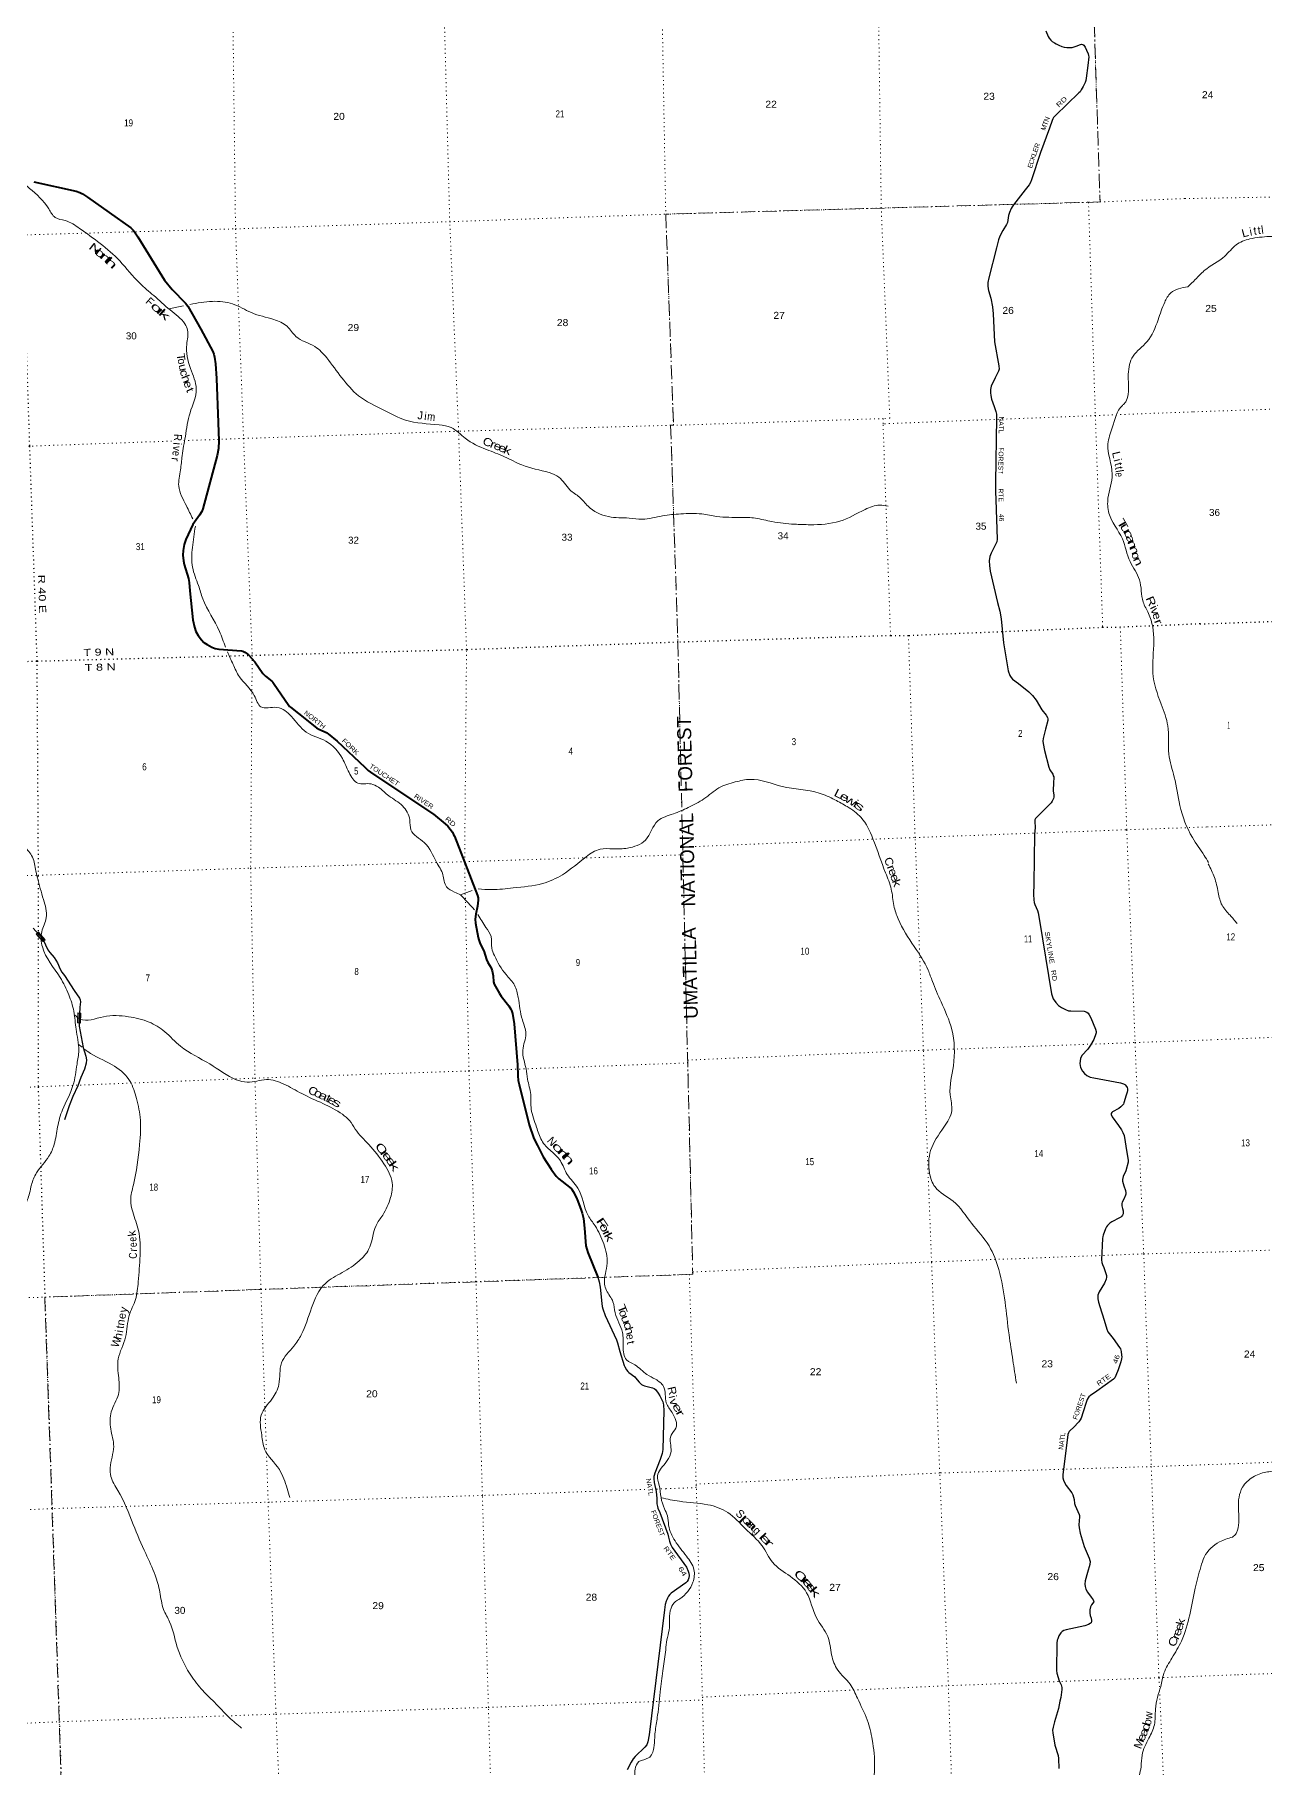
# Model space of a CAD drawing. Header units: feet. Extents: x 757852 to 1040949, y -536576 to -344549.
# Drawn here: x 795673 to 826416, y -487262 to -443961 of the extents above; entities that cross this region are included whole.
import ezdxf
from ezdxf.enums import TextEntityAlignment as Align

# ---------------------------------------------------------------- set-up
doc = ezdxf.new("R2010")
doc.units = ezdxf.units.FT
doc.header["$LTSCALE"] = 70
doc.linetypes.add('DOT_DASHED', pattern=[7.7, 5, -1.2, 0.3, -1.2])
doc.linetypes.add('DOTTED', pattern=[1.5, 0.3, -1.2])
for name, color, linetype, lineweight in [('26', 7, 'Continuous', 40), ('29', 7, 'Continuous', 25), ('31', 7, 'Continuous', 13), ('39', 7, 'Continuous', 13), ('44', 7, 'DOT_DASHED', 13), ('6', 7, 'DOTTED', 25), ('7', 7, 'DOTTED', 13)]:
    doc.layers.add(name, color=color, linetype=linetype, lineweight=lineweight)
for name, color, linetype in [('27', 7, 'Continuous'), ('30', 7, 'Continuous'), ('41', 7, 'Continuous')]:
    doc.layers.add(name, color=color, linetype=linetype)

msp = doc.modelspace()

# ---------------------------------------------------------------- linework, layer by layer
at = {"layer": '26'}
for points in [[(795649.97, -447639.45), (796711.36, -447874.58), (796799.22, -447904.59), (796866.29, -447937.14), (796995.47, -448022.59), (798080.71, -448789.85), (798139.71, -448844.16), (798172.33, -448887.68), (798256.3, -449012.95), (798920.79, -450099.38), (799112.72, -450331.97), (799442.51, -450674.46), (799500.11, -450749.34), (799828.25, -451322.33), (800124.77, -451876.76), (800153.82, -451950.11), (800172.84, -452023.54), (800197.06, -452191.64), (800220.65, -452550.3), (800260.35, -453650.85)], [(800260.74, -453661.72), (800276.86, -454108.68), (800266.62, -454306.77), (800232.74, -454481.63), (799874.74, -455814.78), (799852.12, -455877.42), (799793.54, -455970.08), (799630.75, -456206.39), (799452.39, -456581.78), (799411.79, -456698.78), (799382.88, -456851.15), (799379.17, -456970.75), (799395.16, -457107.77), (799413.14, -457200.57), (799515.84, -457555.59), (799532.74, -457649.33), (799553.82, -457863.56), (799629.09, -458581.96), (799665.92, -458764.42), (799703.97, -458873.21), (799762.04, -458975.14), (799845.31, -459088.07), (799905.11, -459147.9), (799987.95, -459204.61), (800103.53, -459267.57), (800187.79, -459297.49), (800278.21, -459315.47), (800843.01, -459361.02), (800875.46, -459368.2), (800924.39, -459389.96), (800988.26, -459434.83), (801016.66, -459461.69), (801180.75, -459638.99), (801378.49, -459927.62), (801444.9, -459992.38), (801601.24, -460121.04), (801627.69, -460144.01), (801646.04, -460166.44), (802025.61, -460723.45), (802047.63, -460747.8), (802069.38, -460768.2), (802266.57, -460922.3), (802721.04, -461280.19), (802780.47, -461316.92), (802984.03, -461412.59), (803011.88, -461431.14), (803233.13, -461615.18), (803925.85, -462270.95), (804013.49, -462347.7), (804129.54, -462432.87), (805643.53, -463440.95), (805933.98, -463682.34), (806005.84, -463745.65), (806064.54, -463814.56), (806117.28, -463892.52), (806162.35, -463988.02), (806166.42, -463989.9), (806743.45, -465472.79), (806757.39, -465533.88), (806760.11, -465593.72), (806748.1, -465741.72), (806704.3, -465937.95), (806688.41, -466066.99), (806697.59, -466164.86), (806761.35, -466526.42), (806777.77, -466582.34), (806814.39, -466679.28), (806902.25, -466855.09), (806973.47, -467074.62), (807005.93, -467148.84), (807084.3, -467278.78), (807109.38, -467354.75), (807134.95, -467481.92), (807143.35, -467630.81), (807163.82, -467693.81), (807297.48, -467922.32), (807339.05, -467987.09), (807527.85, -468227.94), (807579.6, -468314.82), (807593.19, -468347.46), (807616.42, -468425.81), (807658.87, -468685.45), (807747.9, -469706.6), (807752.68, -469979.53), (807764.43, -470098.98), (807783.46, -470194.17), (808036.81, -471207.07), (808156.06, -471548.5), (808244.18, -471724.02), (808385.52, -472004.16), (808585.29, -472310.6)], [(808585.29, -472310.6), (808602.46, -472336.93), (808711.7, -472491.94), (808776.92, -472556.26), (809045.11, -472760.02), (809094.93, -472806.48), (809138.42, -472871.75), (809213.66, -473013.47), (809255.3, -473111.09), (809338.2, -473335.47), (809365.38, -473414.34), (809393.19, -473545.67), (809423.1, -473789.66), (809453.21, -474226.42), (809475.47, -474313.22), (809506.83, -474397.33), (809754.21, -475014.24)]]:
    msp.add_lwpolyline(points, dxfattribs=at)
at = {"layer": '29'}
for points in [[(820949.66, -443865.3), (821011.61, -444008.84), (821035.47, -444050.16), (821075.19, -444094.92), (821112.59, -444128.6), (821169.63, -444167.9), (821214.33, -444193.98), (821274.35, -444225.9), (821350.08, -444253.97), (821412.73, -444270.81), (821480.62, -444279.61), (821554.85, -444282.04), (821610.01, -444278.29), (821659.57, -444265.2), (821709.66, -444252.84), (821821.33, -444207.19), (821847.5, -444202.31), (821879.3, -444207.19), (821904.74, -444227.67), (821934.47, -444272.68), (821970.23, -444344.75), (822009.27, -444441.09), (822022.36, -444482.26), (822024.04, -444512.46), (822000.29, -444729.09)], [(822000.29, -444729.09), (821964.89, -445051.97), (821949.44, -445110.98), (821932.61, -445157.76), (821886.12, -445253.93), (821839.11, -445337.39), (821807.32, -445386.05), (821781.44, -445415.06), (821192.69, -445977.41), (821168.09, -446006.64), (821148.15, -446033.48), (821131.65, -446065.55), (821114.68, -446109.25), (821047.26, -446296.66), (820817.32, -446910.27), (820598.33, -447587.45), (820567.51, -447659.54), (820531.98, -447715.67), (820439.95, -447843.22), (820146.6, -448211.47), (820112.85, -448261.12), (820088.79, -448305.09), (820041.11, -448408.02), (820020.74, -448477.73), (820005.58, -448600.75), (819990.91, -448655.37), (819968.18, -448705.53), (819875.99, -448855.03), (819802.69, -448995.57), (819766.64, -449088.47), (819715.85, -449289.12), (819526.87, -450037.82), (819505.46, -450152.15), (819506.3, -450238.04), (819512.85, -450312.89), (819520.79, -450353.71), (819575.61, -450543.4), (819619.66, -450759.63), (819639.78, -450934.92), (819672.13, -451634.35), (819778.15, -452238.21), (819782.14, -452322.55), (819780.27, -452345), (819770.17, -452368.76), (819687.83, -452536.84), (819669.26, -452575.82)], [(819669.26, -452575.82), (819611.97, -452689.3), (819589.27, -452743.74), (819570.83, -452827.77), (819566.88, -452909.02), (819576.44, -452977.46), (819598.25, -453067.76), (819662.88, -453252.99), (819698.77, -453379.48), (819715.76, -453445.26), (819717.97, -453534.79), (819690.84, -455156.26), (819691.2, -455380.55), (819698.63, -455584.48), (819736.2, -456570.05), (819725.13, -456639.38), (819681.74, -456734.83), (819581.98, -456915.75), (819553.09, -457006.13), (819536.27, -457114.66), (819541.87, -457230.67), (819558.72, -457365.45), (819743.18, -458149.87), (819799.21, -458365.54), (819840.15, -458557.88), (819891.95, -459158.27), (820010.68, -459863.66), (820050.52, -459977.56), (820082.32, -460022.47), (820122.1, -460064.71), (820271.6, -460179.86), (820529.44, -460386.06), (820620.88, -460475.29), (820713.35, -460595.73), (820850.42, -460831.62), (820958.89, -460968.73), (820991.15, -461029.16), (820999.56, -461062.86), (820999.05, -461101.02), (820941, -461318.04), (820885.49, -461547.49), (820880.75, -461617.27), (820883.62, -461674.73), (820921.44, -461847.67), (821027.61, -462264.17), (821051.89, -462330.22), (821124.85, -462445.67), (821138.93, -462480.34), (821149.16, -462505.55), (821151.03, -462535.49), (821142.7, -462648.39), (821136.42, -462858.97), (821150.1, -462967.74), (821149.9, -463020.56), (821146.36, -463051.94), (821131.4, -463087.5), (821112.7, -463119.31), (821084.16, -463157.83), (820797.29, -463449.67), (820724.67, -463517.87), (820696.62, -463551.55), (820681.5, -463587.28), (820679.79, -463617.04), (820682.48, -463781.5), (820669.89, -463942.31), (820652.8, -465174.78), (820643.57, -465451.59), (820651.75, -465583.66), (820662.97, -465649.15), (820679.2, -465702.26), (820744.07, -465849.42), (820760.21, -465903.63), (820797.86, -466103.25), (821092.51, -467927.91), (821132.35, -468053.61), (821200.96, -468151.14), (821266.99, -468222.02), (821344.93, -468276.56), (821446.51, -468326.8), (821521.32, -468353), (821576.96, -468357.79), (821913.85, -468368.02), (821977.6, -468390.42), (822012.16, -468415.48), (822037.44, -468454.04), (822073.66, -468532.75), (822192.68, -468811.55), (822209.48, -468869.45), (822207.62, -468903.13), (822205.74, -468929.32), (822149.64, -469071.53), (822073.11, -469213.7), (822001.62, -469313.19), (821854.79, -469472.29), (821818.65, -469550.56), (821804.09, -469674.94), (821822.39, -469771.36), (821869.09, -469868.15), (821915.89, -469924.8), (821978.17, -469975.19)], [(795635.89, -466291.22), (795702.65, -466369.03), (795841.01, -466517.38), (795873.57, -466559.34), (795896.47, -466596.09), (795948.97, -466705.07), (796006.72, -466828.76), (796051.03, -466895.01), (796160.56, -467024.55), (796248.2, -467157.03), (796315.02, -467318.43), (796355.51, -467386.35), (796421.73, -467476.13), (796665.47, -467846.33), (796791.59, -468037.25), (796808.52, -468080.34), (796816.54, -468128.48), (796801.22, -468267.18), (796782.46, -468617.88), (796784.85, -468736.56), (796889.31, -469270.91), (796950.84, -469492.38), (796968.88, -469580.64), (796960.86, -469660.87), (796916.01, -469812.57), (796828.7, -470022.59), (796757.39, -470231.92), (796628.46, -470499.79), (796540.16, -470733.88), (796420.5, -471079.46)], [(821978.17, -469975.19), (822061.75, -470010.87), (822153.06, -470033.07), (822819.37, -470152.01), (822890.18, -470179.29), (822926.64, -470199.87), (822934.12, -470207.35), (822968.72, -470246.65), (822984.61, -470272.85), (822991.16, -470302.79), (822993.96, -470345.82), (822987.42, -470385.12), (822959.86, -470461.84), (822906.07, -470658.31), (822892.98, -470686.38), (822877.03, -470706.06), (822829.4, -470753.74), (822775.02, -470794.96), (822622.76, -470880.99), (822603.43, -470895.13), (822589.1, -470922.15), (822589.1, -470948.35), (822610.42, -471002.95), (822766.82, -471223.92), (822843.93, -471332.46), (822879.89, -471393.69), (822910.62, -471475.53), (822979.41, -471894.95)], [(822979.41, -471894.95), (823011.02, -472087.65), (823009.87, -472138.42), (822949.2, -472352.91), (822888.32, -472499.56), (822871.07, -472568.86), (822871.49, -472611.83), (822886.45, -472667.97), (822902.45, -472727.61), (822943.49, -472847.6), (822952.63, -472903.5), (822952.84, -472935.55), (822945.36, -472959.87), (822905.8, -473059.9), (822864.95, -473139.51), (822853.73, -473167.57), (822849.96, -473194.7), (822853.73, -473233.06), (822872.75, -473297.78), (822884.59, -473358.43), (822886.46, -473395.86), (822882.72, -473425.8), (822867.76, -473465.09), (822849.06, -473491.29), (822824.75, -473513.74), (822793.46, -473531.81), (822599.41, -473631.62), (822553.14, -473661.25), (822498.43, -473717.7), (822472.25, -473753.25), (822447.53, -473802.39), (822386.22, -473964.69), (822376.87, -473994.63), (822368.71, -474046.41), (822347.9, -474582.19), (822354.2, -474641.9), (822366.6, -474692.59), (822402.26, -474771.83), (822465.36, -474967.14), (822471.32, -475014.44), (822461.97, -475061.22), (822416.38, -475163.7), (822284.31, -475382.18), (822255.34, -475459.79), (822251.6, -475500.95), (822254.29, -475555.83), (822268.43, -475633.81), (822301.04, -475743.89), (822412.93, -476087.74)], [(809754.21, -475014.24), (809782.35, -475126.68), (809809.46, -475262.65), (809852.38, -475671.2), (809862.76, -475746.05), (809877.72, -475800.32), (809940.36, -475971.48), (810216.69, -476577.35), (810242.38, -476653.6), (810300.3, -476869.83), (810408.81, -477222.45), (810424.22, -477254.55), (810468.65, -477327.23), (810499.51, -477366.53), (810528.88, -477395.84), (810677.16, -477501.26), (810697.01, -477524.13), (810788.47, -477640), (810823.03, -477673.41), (810845.47, -477692.12), (810881, -477714.58), (810918.79, -477730.02), (811123.19, -477776.5), (811160.57, -477795.05), (811190.49, -477823.11), (811257.54, -477910.39), (811302.69, -477982.17), (811373.79, -478129.23), (811384.98, -478163.67), (811392.46, -478212.32), (811399.85, -478346.31), (811374.74, -479318.81), (811360.67, -479417.39), (811312.18, -479568.08), (811175.54, -479911.39), (811158.64, -479971.82), (811153.1, -479989.98), (811151.23, -480040.5), (811162.5, -480141.87), (811213.09, -480369.81), (811225.31, -480547.48), (811229.77, -480676.73), (811242.36, -480742.94), (811255.95, -480787.13), (811305.52, -480896.19), (811504.5, -481431.59), (811523.37, -481507.55), (811542.79, -481610.04), (811568.25, -481683.44), (811614.03, -481764.91), (811967.38, -482261.03), (812014.25, -482357.08), (812029.21, -482413.22), (812033.03, -482468.23), (812025.47, -482525.49), (812012.38, -482572.27), (811988.07, -482615.31), (811953.25, -482648.21), (811589.06, -482913.64), (811553.29, -482946.52), (811521.5, -482985.81), (811493.45, -483032.59), (811474.75, -483073.76), (811459.79, -483113.05), (811437.35, -483195.39), (811415.73, -483322.32), (811037.84, -486452.28), (811000.69, -486625.3), (810974.51, -486700.15), (810931.82, -486757.66), (810686.32, -486991.49), (810636.04, -487048.19), (810584.7, -487132.44), (810489.4, -487323.17)], [(822412.93, -476087.74), (822479.75, -476313.05), (822506.45, -476375.12), (822533.98, -476419.71), (822634.28, -476541.36), (822794.96, -476768.13), (822815.43, -476807.05), (822833.18, -476872.54), (822847.22, -476964.23), (822849.09, -476999.78), (822845.35, -477054.05), (822828.52, -477127.02), (822758.8, -477328.59), (822706.04, -477469.46), (822674.25, -477529.33), (822641.55, -477564.4), (822224.61, -477858.34), (822067.42, -477967.19), (822030.02, -477999), (822008.03, -478024.72), (821983.27, -478070.1), (821959.44, -478143.16), (821888.15, -478376.82), (821832.74, -478539.77), (821814.04, -478580.93), (821779.72, -478630.24), (821647.95, -478768.6), (821558.79, -478842.9), (821534.48, -478865.36), (821515.81, -478898.97), (821504.55, -478943.95), (821373.66, -479950.65), (821375.84, -480029.07), (821390.49, -480085.37), (821407.32, -480128.41), (821460.83, -480221.35), (821601.39, -480403.01), (821624.25, -480448.39), (821657.3, -480572.62), (821671.94, -480671.06), (821683.93, -480715.56), (821782.27, -480940.51), (821791.62, -480970.45), (821791.34, -481002.92), (821775.73, -481204.34), (821782.11, -481279.73), (821810.1, -481408.59), (821913.54, -481740.19), (822036.6, -482033.28), (822055.3, -482089.42), (822057.17, -482117.98), (822049.69, -482196.08), (821997.62, -482389.13), (821935.21, -482598.34), (821926.27, -482684.46), (821933.75, -482740.6), (821952.45, -482806.09), (821996.47, -482883.86), (822084.5, -483011.91), (822131.98, -483075.54), (822146.01, -483098), (822151.52, -483118.91), (822149.75, -483129.81), (822093.65, -483200.92), (822069.34, -483246.94), (822048.77, -483330.03), (822050.66, -483406.03), (822061.86, -483466.62), (822086.73, -483536.52), (822095.52, -483590.12), (822093.65, -483618.19), (822086.17, -483648.13), (822064.86, -483669.72), (822016.98, -483694.91), (821931.11, -483722.06), (821458.78, -483825.89), (821405.95, -483840.83), (821361.53, -483865.18), (821326, -483898.87), (821278.09, -483977.01), (821249.33, -484046.69), (821236.24, -484085.99), (821224.28, -484155.78), (821217.55, -484843.82), (821224.88, -484904.77), (821290.07, -485101.98), (821332.57, -485203.09), (821349.6, -485263.41), (821353.14, -485319.1), (821325.18, -485514.89), (821306.68, -485611.07)], [(821306.68, -485611.07), (821271.91, -485791.77), (821169.36, -486129.03), (821137.16, -486256.57), (821122.2, -486337.03), (821123.98, -486403.53), (821178, -486705.41), (821258.72, -486967.62), (821269.54, -487039.57), (821277.42, -487291.34)]]:
    msp.add_lwpolyline(points, dxfattribs=at)
at = {"layer": '31'}
for p, q in [((795771.94, -466389.18), (795935.66, -466578.11)), ((795935.66, -466578.11), (795878.98, -466627.22)), ((796743.75, -468659.49), (796753.65, -468409.68)), ((796753.65, -468409.68), (796828.59, -468412.65)), ((796786.17, -468536.07), (796785.78, -468536.05))]:
    msp.add_line(p, q, dxfattribs=at)
for points in [[(795878.98, -466627.22), (795715.26, -466438.29), (795771.94, -466389.18)], [(796828.59, -468412.65), (796818.69, -468662.46), (796743.75, -468659.49)]]:
    msp.add_lwpolyline(points, dxfattribs=at)
for points in [[(795726.54, -466439.09), (795771.13, -466400.45), (795924.37, -466577.3), (795879.78, -466615.94)], [(796752.06, -468651.81), (796761.32, -468417.99), (796820.27, -468420.32), (796811.01, -468654.14)]]:
    msp.add_lwpolyline(points, close=True, dxfattribs=at)
at = {"layer": '39'}
for p, q in [((799031.18, -450817.25), (799390.89, -450740.03)), ((806318.98, -465458.6), (806614.64, -465352.14)), ((796859.13, -469267), (796757.51, -469189.64))]:
    msp.add_line(p, q, dxfattribs=at)
for points in [[(793228.58, -444152.46), (793301.82, -444655.43), (793368.47, -445026.96), (793581.37, -445391.43), (793736.54, -445709.67), (794034.7, -446103.36), (794370.08, -446290.78), (794611.89, -446620.09), (794724.38, -446982), (795115.09, -447442.86), (795546.53, -447801.81), (796025.24, -448313.9), (796186.92, -448527.4), (796438.49, -448609.17), (796798.12, -448801.78), (797310.48, -449180.06), (797800.66, -449615.37), (798301.04, -450174.95), (798650.42, -450480.46), (799059.81, -450840.17), (799428.78, -451191.24), (799496.17, -451345.68), (799475.96, -451700.1), (799570.61, -452307.82), (799713.93, -452811.36), (799557.44, -453409.65), (799440.82, -454000.53), (799360.73, -454483.64), (799318.47, -454838.82), (799275.83, -455242.25), (799466.92, -455734.1), (799624.16, -456062.66)], [(824505.14, -450260.67), (824687.59, -450083.05), (824912.79, -449858.54), (825426.4, -449495.73), (825709.91, -449215.02), (826054.2, -449066.79), (826542.05, -449006.04), (827142.9, -449019.77), (827672.44, -449120.25), (828251.21, -449251.19), (828837.94, -449379.85), (829158, -449519.57), (829587.24, -449739.93), (830065.73, -449932.5), (830573.81, -450226.48), (831033.83, -450465.86), (831339.56, -450623.91)], [(824508.92, -450259.31), (824074.27, -450416.39), (823923.55, -450648.69), (823759.66, -451086.45), (823479.15, -451636.75), (823134.11, -451998.35), (823014.71, -452446.63), (822891.67, -453204.55), (822868.29, -453225.45), (822614.24, -453786.9), (822505.39, -454190.6), (822610.9, -454942.65), (822506.66, -455543.16), (822529.35, -455920.22), (822865.86, -456559.8), (823057.51, -457128), (823293.55, -457584.14), (823386.45, -458139.66), (823520.42, -458424.46), (823652.18, -459121.34), (823628.42, -459907.99), (823835.5, -460696.74), (824002.02, -461233.65), (824027.68, -461938.21), (824163.48, -462516.38), (824305.59, -463222.95), (824617.57, -464028.18), (824911.4, -464472.28), (825022.19, -464651.27)], [(799554.24, -450705.12), (800118.17, -450626.84), (800621.94, -450689.88), (801090.82, -450908.87), (801652.42, -451080.45), (801983.18, -451249.93), (802206.34, -451501.51), (802678.43, -451756.57), (802974.89, -452039.78), (803354.86, -452539.19), (803769.08, -452983.16), (804403.36, -453347.18), (804945.33, -453591.79), (805786.19, -453713.56), (806085.39, -453779.62), (806439.56, -454048.79), (806970.73, -454329.95), (807422.22, -454509.34), (807854.55, -454715.52), (808533.14, -454905.18), (808781.84, -455021.22), (809051.18, -455333.51), (809292.16, -455518.15), (809508.49, -455745.84), (810018.87, -456005.61), (810535.87, -456044.07), (810863.78, -456068.95), (811368.72, -455987.23), (811828.56, -455937.22), (812354.37, -455939.2), (812727.72, -456002.71), (813324.42, -456024.36), (813692.35, -456045.84), (814106.54, -456130.05), (814668.57, -456195.1), (815056.28, -456207.87), (815801.8, -456119.88), (816434.08, -455826.76), (816803.58, -455715.55), (817007.23, -455744.71)], [(793677.49, -476727.41), (793777.94, -476586.93), (793785.02, -476379.67), (793812.59, -476065.19), (793877.43, -475725.31), (794152.05, -475118.93), (794374.89, -474763.56), (794701.12, -474259.91), (795034.36, -473786.18), (795416.96, -473228.34), (795548.82, -472912.27), (795594.12, -472707.72), (795720.44, -472405.92), (796031.53, -471989.22), (796163.99, -471691.22), (796247.78, -471258.23), (796369.85, -470829.96), (796632.37, -470221.99), (796732.77, -469685.93), (796777.56, -469346.74), (796709.66, -468818.49), (796652.41, -468368.26), (796526.15, -467954.57), (796313.09, -467525.78), (795865.97, -466759.37), (795851.23, -466380.03), (795963.83, -466028.45), (795894.35, -465572.61), (795741.73, -465031.2), (795696.37, -464815.7), (795598.66, -464475.39), (795405.43, -464218.76), (795310.8, -463910.51), (795179.4, -463044.79), (794958.98, -462576.06), (794891.24, -462351.28), (794781.77, -462019.42), (794923.28, -461572.38), (794958.9, -461139.05), (794784.42, -460783.29), (794746.18, -460481.13), (794707.32, -460100.61), (794741.31, -459619.09), (794843.07, -458705.14), (794742.69, -458165.95), (794535.67, -457797.25), (794216.73, -457388.47), (793946.37, -457039.76), (793779.11, -456898.81), (793488.44, -456309.9), (793494.31, -456066.51), (793378.24, -455537.91), (793182.78, -454908.04), (793171.16, -454464.03), (793405.98, -454212.49), (793406.25, -453981.36), (793426.64, -453572.66), (793354.77, -452747.1), (793256.33, -452205.83), (792993.49, -451728.52), (792928.32, -451401.15), (792891.01, -451305.97), (792804.84, -451256.77)], [(799691.21, -456243.74), (799618.22, -456773.98), (799620.91, -457272.32), (799768.56, -457725.47), (799878.02, -458057.34), (800294.7, -458873.03), (800441.98, -459264.45)], [(800492.23, -459385.7), (800633.4, -459697.44), (800794.44, -460011.45), (801165.32, -460479.02), (801331.29, -460760.7), (801729.02, -460773.12), (802093.88, -461001.73), (802462.12, -461391), (802955.38, -461619.2), (803367.13, -462049.18), (803533.53, -462403.2), (803753.01, -462664.95), (804082.8, -462685.75), (804266.22, -462769.87), (804530.25, -462983.86), (804871.87, -463237.38), (805050.09, -463584.97), (805080.63, -463837.15), (805414.24, -464151.24), (805717.57, -464639.23), (805880.68, -464955.17), (805969.03, -465255.61), (806170.1, -465387.36), (806318.98, -465458.6)], [(806757.95, -465307.26), (807097.15, -465327.28), (807639.45, -465282.47), (808372.27, -465174.81), (808866.54, -464954.79), (809463.43, -464504.12), (809810.32, -464317.32), (810135.15, -464310.15), (810497.67, -464289.62), (810942.43, -464089.39), (811253.37, -463608.38), (811640.82, -463434.24), (812012.71, -463274.71), (812406.83, -463060.15), (812780.83, -462783.98), (813189.26, -462637.26), (813562.32, -462572.15), (814358.82, -462747.7), (815287.48, -462914.67), (815678.37, -463082.08), (815985.09, -463252.4), (816333.32, -463523.78), (816630.05, -464054.19), (816947.79, -464911.48), (817087.74, -465314.65), (817155.81, -465728.34), (817259.2, -466058.4), (817661.74, -466751.98), (818010.53, -467338.89), (818116.31, -467620.64), (818332.05, -468129.72), (818600.04, -468819.9), (818640.59, -469728.95), (818560.56, -470453.23), (818599.96, -470849.81), (818403.19, -471264.58), (818073.58, -471846.72), (818046.36, -472410.41), (818182.35, -472755.43), (818635.9, -473115.63), (819097.86, -473666.48), (819532.23, -474232.35), (819776.87, -474824.85), (820032.17, -476452.04), (820127.76, -477087.86), (820215.25, -477661.66)], [(825010.85, -464683.99), (825167.11, -465024.05), (825264.24, -465396.24), (825357.64, -465718.35), (825559.01, -465968.53), (825734.28, -466172.14)], [(806321.34, -465457.75), (806633.15, -465791.45), (806671.79, -465835.34)], [(806756.19, -465949.38), (806952.25, -466270.85), (807082.4, -466501.51), (807102.13, -466790.25), (807168.59, -466976.88), (807457.29, -467447.28), (807671.1, -467719.27), (807763.58, -468023.59), (807866.57, -468580.77), (807954.46, -468927.45), (807877.95, -469338.08), (807957.86, -469805.62), (807996.62, -470063.55), (808075.7, -470446.71), (808087.97, -470812.07), (808220.74, -471260.85), (808349.03, -471594.94), (808586.82, -471864.1), (808815.59, -472103.42), (808985.59, -472445.26), (809252.41, -472785.88), (809509.62, -473470.3), (809682.87, -473729.62), (809900.67, -474180.35), (809985.2, -474665.82), (809921.6, -475185.01), (809968.07, -475343.09), (810131.8, -475625.48), (810185.26, -475903), (810368.26, -476393.12), (810383.87, -476738.27), (810473.63, -477080.86), (810674.3, -477200.56), (810981.57, -477447.23), (811194.19, -477564.51), (811392.81, -477742.57), (811464.82, -478154.11), (811607.4, -478396.4), (811704.65, -478782.96), (811584.24, -478961.96), (811583.76, -479365.95), (811323.73, -479809.02), (811243, -479974.6), (811288.97, -480208.16), (811333.56, -480520.16), (811419.23, -480800.59), (811493.37, -480976.91), (811523.37, -481213.03), (811682.9, -481601.46), (811966.62, -481983.59), (812156.53, -482320.72), (812129.03, -482637.21), (811803.72, -483048.37), (811695.7, -483118.42), (811584.78, -483281.02), (811534.16, -483833.02), (811478.39, -484074.79), (811450.51, -484325.87), (811385.45, -484790.81), (811320.39, -485302.26), (811246.03, -485962.48), (811218.15, -486148.46), (811173.77, -486518.91), (811152.33, -486776.9), (811022.26, -487026.58), (810780.56, -487119.32), (810686.68, -487311.48), (810642.88, -487620.49), (810503.62, -487776.02), (810344.06, -487924.22), (810259.59, -488097.96), (810264.9, -488435.43), (810078.79, -488749.34), (809809.93, -488929.44), (809672.22, -489131.14), (809587.34, -489306.82)], [(796665.72, -468452.71), (796809.4, -468561.82), (797393.38, -468503.51), (798017.46, -468504.11), (798535.62, -468636.99), (798925, -468878.82), (799320.5, -469243.04), (800051.67, -469684.12), (800715.02, -470077.29), (800988.03, -470140.24), (801467.45, -470075.49), (801900.55, -470185.17), (802352.06, -470424.86), (802882.15, -470673.9), (803366.74, -470942.59), (803546.5, -471097.18), (803688.14, -471311.37), (804028.26, -471699.6), (804405.61, -472181.01), (804612.2, -472656.25), (804572.35, -473023.41), (804374.32, -473460.33), (804208.64, -473725.3), (804022.01, -474322.62), (803784.71, -474606.14), (803365.03, -474895.94), (802940.79, -475169.83), (802598.03, -475778.55), (802335.79, -476454.84), (802154.55, -476734.42), (801845.6, -477155.07), (801779.35, -477691.96), (801605.01, -478057.72), (801337.55, -478458.85), (801350.4, -478960.86), (801422.25, -479308.09), (801790.67, -479821.96), (801985.16, -480295.61), (802052.97, -480522.39)], [(800847.79, -486283.83), (800535.7, -486013.21), (800165.86, -485636.05), (799835.44, -485297.73), (799547.51, -484909.71), (799231.83, -484233.23), (799048.92, -483626.54), (798898.04, -483316.2), (798803.24, -482883.34), (798684.59, -482457.33), (798449.86, -481920.76), (798138.58, -481195.9), (797756.84, -480344.83), (797578.41, -479991.22), (797559.24, -479778.84), (797649.75, -479247.15), (797574.79, -478807.57), (797590.43, -478376.93), (797766.49, -477942.78), (797774.65, -477528.48), (797764.76, -477054.5), (797945.19, -476511.67), (798037.36, -475969.86), (798194.52, -475570.53), (798262, -475130.06), (798310.11, -474471.2), (798269.11, -473847.56), (798124.99, -473380.22), (798074.93, -473084.49), (798142.57, -472708.34), (798297.34, -471700.11), (798310.43, -471014.32), (798202.38, -470485.44), (798029.95, -470071.33), (797612.27, -469703.86), (797001.26, -469375.21), (796927.39, -469318.97)], [(832990.36, -471515.1), (832959.97, -471799.25), (832889.67, -472149.02), (832641.22, -472456.64), (832492.03, -472614.31), (832376.18, -472748.76), (832226.22, -472942.61), (831997.9, -473193.32), (831693.52, -473334.18), (831513.42, -473468.81), (831460.2, -473789.88), (831308.09, -474038.01), (831073.4, -474395.37), (831047.38, -474572.95), (831124.72, -475012.08), (831091.37, -475209.99), (830976.69, -475378.54), (830682.54, -475466.84), (830348.54, -475797.45), (830137.51, -476083.72), (829936.92, -476381.69), (829581.62, -476676.88), (829300.94, -477039.81), (829129.11, -477356.88), (828955.02, -477607.77), (828806.32, -477663.02), (828576.2, -477978.05), (828344.12, -478469.85), (828211.25, -478635), (827906.53, -478649.37), (827680.93, -478745.38), (827275.83, -479052.31), (827059.62, -479304.62), (826902.88, -479534.84), (826775.05, -479788.16), (826610.86, -479860), (826451.1, -479885.51), (826128.04, -480008.93), (825869.71, -480262.67), (825767.16, -480784.21), (825781.45, -481082.91), (825744.08, -481339.19), (825708.66, -481418.71), (825621.76, -481507.06)], [(811338.98, -480524.93), (811792.18, -480612.88), (812501.4, -480698.99), (813003.61, -480894.72), (813440.61, -481299.71), (813860.31, -481727.41), (814122.93, -482138.41), (814558.04, -482487.19), (814971.12, -482897.03), (815218.97, -483525.6), (815499.44, -483990.25), (815597.12, -484449.14), (815750.37, -484829.74), (816059.2, -485182.87), (816243.64, -485536.27), (816486.59, -486078.59), (816611.4, -486568.7), (816672.87, -487263.99), (816604.26, -487730.62), (816473.08, -488066.76), (816431.8, -488570.63), (816335.35, -488865.38), (816130.32, -489077.78)], [(825621.76, -481507.06), (825294.79, -481628.85), (824914.14, -482005.74), (824827.96, -482247.88), (824685.41, -482783.38), (824549.18, -483447.29), (824342.52, -484105.59), (824105.93, -484529.77), (823905.95, -484908.48), (823824.8, -485240.88), (823745.64, -485512.93), (823693.42, -485810.17), (823666.41, -486201), (823529.01, -486531.32), (823358.76, -486959.25), (823332.39, -487249.57), (823208.59, -487685.94), (823023.24, -488082.23), (822874.97, -488507.39), (822788.41, -488841.89)]]:
    msp.add_spline(points, degree=3, dxfattribs=at)
at = {"layer": '44'}
msp.add_lwpolyline([(822144.64, -443138.72), (822307.41, -448141.88), (811451.45, -448447.31), (811644.77, -453722.38), (811618.03, -453723.55), (811572.72, -453723.55), (811755.12, -459148.38), (812124.37, -474940.17), (795928.4, -475511.82), (796411.72, -489767.95)], dxfattribs=at)
at = {"layer": '6'}
msp.add_line((824808.65, -458687.62), (828037.73, -458577.38), dxfattribs=at)
for points in [[(795323.21, -444080.28), (795366.95, -448967.66), (795544.14, -454245.34), (795728.18, -459607.19), (795761.96, -464976.24), (795760.84, -470262.07), (795928.4, -475511.82), (796109.24, -480796.51), (796288.16, -486121.23), (796411.72, -489767.95)], [(824808.65, -458687.62), (822813.73, -458772.39), (822374.52, -458779.48), (817519.28, -458982.96), (817069.78, -458982.37), (811753.67, -459145.45), (806470.51, -459333.52), (801111.71, -459479.98), (795724.71, -459623.39), (793095, -459713.15)]]:
    msp.add_lwpolyline(points, dxfattribs=at)
at = {"layer": '7'}
for p, q in [((822144.64, -443138.72), (822307.41, -448141.88)), ((824428.38, -448059.03), (827631.96, -448001.19)), ((827813.51, -453281.97), (824619.02, -453387.7)), ((824990.2, -463761.86), (828208.37, -463657.74)), ((828406.17, -468944), (825180.44, -469078.88)), ((825370.09, -474379.53), (828625.2, -474263.67)), ((828818.85, -479546.06), (825559.72, -479679.72)), ((811454.21, -480298.65), (811178.57, -480308.77)), ((812214.12, -480270.75), (811454.21, -480298.65)), ((825748.23, -484948.4), (829014.71, -484834.39))]:
    msp.add_line(p, q, dxfattribs=at)
for points in [[(817053.08, -453545.81), (816838.14, -448295.2), (816769.46, -443329.92)], [(807125.96, -489395.81), (807016.77, -485763.76), (806867.02, -480467.05), (806707.12, -475124.15), (806530.92, -469858.81), (806423.56, -464628.97), (806470.51, -459333.52), (806271.08, -453871.7), (806051.14, -448635.69), (805920.1, -443712.02)], [(811362.84, -443520.97), (811451.45, -448447.31), (811641.88, -453723.97)], [(800634.29, -443896.33), (800695.42, -448814.2), (800897.39, -454052.84), (801111.71, -459479.98), (801073.31, -464791.21), (801181.28, -470039.12), (801329.88, -475301.71), (801510.9, -480633.52), (801706.87, -485932.66), (801864.99, -489579.16)], [(792727.83, -449040.26), (795366.95, -448967.66), (800695.42, -448814.2), (806051.14, -448635.69), (811451.45, -448447.31), (816839.31, -448295.2), (822019.89, -448149.89), (822307.41, -448141.88), (824428.38, -448059.03)], [(822019.89, -448149.89), (822190.57, -453479.93), (822374.52, -458779.48)], [(817053.08, -453545.81), (816889.6, -453556.06), (811656.39, -453723.55), (811573.9, -453723.55), (806271.08, -453871.7), (800897.39, -454052.84), (799393.53, -454106.92)], [(811572.62, -453723.55), (811753.67, -459145.45), (811873.63, -464279.11), (811879.44, -464461.61), (811994.33, -469572.32), (811998.49, -469636.49), (812124.03, -474940.61), (812039.79, -474944.09), (812210.83, -480211.21), (812215.93, -480303.49), (812365.85, -485507.1), (812370.28, -485579.3), (812461.52, -489208.63)], [(824619.02, -453387.7), (822190.57, -453479.93), (816883.96, -453686.9)], [(817069.78, -458982.37), (816883.96, -453686.9), (816889.6, -453556.06)], [(799096.01, -454117.62), (795544.14, -454245.34), (792911.06, -454366.48)], [(818643.09, -488990.23), (818516.59, -485220.8), (818302.04, -479906.22), (818094.78, -474629.58), (817893.13, -469340.68), (817684.59, -464025.9), (817519.28, -458982.96)], [(822813.73, -458772.39), (822975.63, -463833.53), (823184.24, -469150.33), (823399.65, -474430.71), (823588.15, -479746.18), (823781.38, -485023.31), (823951, -488801.37)], [(811873.27, -464263.67), (817684.59, -464025.9), (822961.53, -463832.01), (824990.2, -463761.86)], [(793278.87, -465057.96), (795757.68, -464968.34), (801073.31, -464791.21), (806423.56, -464628.97), (811879.3, -464457.33)], [(811994.66, -469587.21), (817893.13, -469340.68), (823184.24, -469150.33), (825180.44, -469078.88)], [(793460.5, -470337.78), (795764.64, -470255.91), (801181.28, -470039.12), (806530.92, -469858.81), (811999.89, -469658.11)], [(812122.63, -474881.36), (818094.78, -474629.58), (823399.65, -474430.71), (825370.09, -474379.53)], [(793641.05, -475586.13), (795928.4, -475511.82), (801332.63, -475317.17), (806704.79, -475122.99), (812039.79, -474944.09)], [(825559.72, -479679.72), (823588.15, -479746.18), (818302.04, -479906.22), (812207.22, -480184.56)], [(810929.93, -480317.9), (806867.02, -480467.05), (801543.04, -480634.42), (796108.08, -480796.51), (793823.72, -480895.99)], [(812365.85, -485507.1), (818516.59, -485220.8), (823781.38, -485023.31), (825748.23, -484948.4)], [(794007.02, -486224.24), (796288.16, -486123.56), (801706.87, -485932.66), (807016.77, -485763.76), (812370.28, -485579.3)]]:
    msp.add_lwpolyline(points, dxfattribs=at)

# ---------------------------------------------------------------- texts
at = {"layer": '27'}
for s, rotation, width, p in [('NORTH', 321.78, 1.1, (802641.01, -461127.29)), ('FORK', 316.57, 1.15, (803527.83, -461798.49)), ('TOUCHET', 326.343, 1.1, (804381.84, -462509.42)), ('RIVER', 326.343, 1.1, (805370.1, -463172.01)), ('RD', 318.619, 1.25, (806030.51, -463674.09))]:
    msp.add_text(s, height=120, rotation=rotation, dxfattribs=dict(at, width=width)).set_placement(p, align=Align.CENTER)
at = {"layer": '30'}
for s, rotation, width, p in [('RD', 43.686, 1.3, (821389.35, -445684.27)), ('T', 70.214, 1.25, (820998.93, -446194.68)), ('E', 70.457, 1.1, (820751.14, -446859.68)), ('E', 72.08, 1.05, (820620.8, -447257.68)), ('L', 70.58, 1.25, (820718.35, -446953.39)), ('SKYLINE   RD', 279.173, 1.2, (821024.25, -467003.38))]:
    msp.add_text(s, height=120, rotation=rotation, dxfattribs=dict(at, width=width)).set_placement(p, align=Align.CENTER)
for s, rotation, p in [('M', 69.457, (820956.34, -446302.42)), ('N', 70.214, (821035.4, -446092.84)), ('R', 69.457, (820790.52, -446753.81)), ('C', 72.08, (820654.57, -447160.04)), ('K', 71.58, (820686.35, -447050.2))]:
    msp.add_text(s, height=120, rotation=rotation, dxfattribs=at).set_placement(p, align=Align.CENTER)
for s, rotation, p in [('NATL', 269.041, (819783.61, -453502.35)), ('FOREST', 269.041, (819775.18, -454273.21)), ('RTE', 271.092, (819768.34, -455306.37)), ('46', 272.183, (819782.33, -455942.57))]:
    msp.add_text(s, height=120, rotation=rotation, dxfattribs=at).set_placement(p)
for s, rotation, width, p in [('46', 70.92, 1.25, (822734, -477186.16)), ('RTE', 35.184, 1.2, (822274.3, -477737.67)), ('FOREST', 71.22, 1.05, (821734.54, -478584.86)), ('NATL', 82.592, 1.05, (821384.79, -479330.75)), ('NATL', 279.344, 1.05, (810958.08, -480054.16)), ('FOREST', 290.387, 1.05, (811077.18, -480862.68)), ('RTE', 305.459, 1.2, (811387.07, -481788.85)), ('64', 301.959, 1.4, (811753.91, -482290.48))]:
    msp.add_text(s, height=120, rotation=rotation, dxfattribs=dict(at, width=width)).set_placement(p)
at = {"layer": '41'}
for s, rotation, width, p in [('L', 14.843, 1.15, (825958.97, -449009.26)), ('N', 321.766, 1.6, (797126.33, -449391.44)), ('o', 319.664, 1.85, (797240.55, -449488.65)), ('r', 319.664, 2.05, (797345.35, -449576.03)), ('t', 317.844, 1.9, (797437.06, -449661.2)), ('h', 317.844, 2, (797524.55, -449740.37)), ('o', 318.708, 1.85, (798654.5, -450856.69)), ('r', 318.684, 2.1, (798764.78, -450952.69)), ('k', 318.684, 2.1, (798851.19, -451029.58)), ('T', 277.707, 1.15, (799234.39, -452032.84)), ('o', 280.002, 0.95, (799256.92, -452141.26)), ('u', 283.002, 1.15, (799287.48, -452300.94)), ('c', 284.292, 1.2, (799319.52, -452437.82)), ('h', 291.153, 1.3, (799370.35, -452598.69)), ('e', 289.138, 1.2, (799417.5, -452733.49)), ('t', 294.66, 1.25, (799469.95, -452879.86)), ('m', 353.56, 0.9, (805578.43, -453606.2)), ('R', 267.001, 0.9, (799156.74, -454023.7)), ('C', 334.925, 1.2, (806954.29, -454232.78)), ('r', 338.24, 1.4, (807093.74, -454285.78)), ('e', 338.24, 1.25, (807213.13, -454335.3)), ('e', 338.422, 1.25, (807334.75, -454385.81)), ('k', 338.422, 1.4, (807458.89, -454442.31)), ('e', 263.94, 0.85, (799120.48, -454417.87)), ('v', 263.94, 0.9, (799133.97, -454290.79)), ('L', 283.315, 1.1, (822624.14, -454482.02)), ('e', 269.501, 0.75, (822691.37, -454958.37)), ('T', 299.715, 1.7, (822779.49, -456241.1)), ('u', 301.684, 1.7, (822859.47, -456348.8)), ('c', 301.16, 1.7, (822938.95, -456486.49)), ('a', 294.456, 1.4, (822981.57, -456600.05)), ('n', 293.52, 1.4, (823026.36, -456735.28)), ('n', 294.52, 1.45, (823080.01, -456879.24)), ('o', 289.219, 1.15, (823111.8, -457010.66)), ('n', 295.323, 1.45, (823169.9, -457163.49)), ('R', 292.834, 1.3, (823492.45, -458159.81)), ('i', 296.369, 1.2, (823566.76, -458310.39)), ('v', 287.263, 1.2, (823592.78, -458400.05)), ('e', 286.263, 1.1, (823634.65, -458518.28)), ('r', 291.475, 1.4, (823678.3, -458670.08)), ('L', 333.299, 1.45, (815729.46, -463018.17)), ('e', 332.066, 1.4, (815871.6, -463093.98)), ('w', 329.848, 1.5, (816030.68, -463188.91)), ('i', 328.167, 1.35, (816151.21, -463262.02)), ('s', 325.816, 1.9, (816235.61, -463321.01)), ('C', 290.07, 1.1, (816941.24, -464660.45)), ('r', 290.07, 1.35, (816995.58, -464807.92)), ('e', 289.616, 1.2, (817038.95, -464921.51)), ('e', 289.616, 1.2, (817085.42, -465059.35)), ('k', 288.67, 1.35, (817130.82, -465192.27)), ('C', 334.871, 1.2, (802591.31, -470453.28)), ('o', 334.8, 1.35, (802722.87, -470510.54)), ('a', 334.8, 1.45, (802848.91, -470569.85)), ('t', 334.8, 1.25, (802973.12, -470627.89)), ('e', 332.388, 1.4, (803063.58, -470679.3)), ('s', 332.388, 1.65, (803180.54, -470740.27)), ('C', 309.15, 1.55, (804261.59, -471858.43)), ('r', 307.043, 1.9, (804343.59, -471969.01)), ('e', 307.043, 1.7, (804416.51, -472058.64)), ('o', 313.625, 1.95, (808684.97, -471846.8)), ('r', 314.152, 2.25, (808784.62, -471953)), ('t', 313.266, 1.95, (808864.68, -472035.8)), ('h', 313.266, 2.05, (808945.56, -472121.74)), ('e', 307.043, 1.7, (804502.72, -472175.25)), ('k', 304.239, 1.85, (804576.83, -472291.74)), ('F', 303.256, 1.9, (809778.67, -473727.26)), ('o', 299.31, 1.45, (809829.67, -473821.98)), ('k', 98.437, 1.05, (798199.5, -473904.88)), ('e', 94.557, 0.8, (798218.19, -474057.66)), ('r', 298.758, 1.6, (809896.71, -473955.58)), ('k', 297.737, 1.6, (809947.35, -474055.5)), ('C', 86.77, 0.8, (798229.49, -474479.97)), ('e', 94.557, 0.8, (798228.64, -474195.74)), ('y', 77.487, 1.05, (797988.35, -475846.64)), ('T', 291.515, 1.45, (810275.17, -475845.91)), ('o', 289.37, 1.15, (810300.31, -475948.82)), ('u', 291.187, 1.4, (810359.67, -476103.8)), ('c', 290.969, 1.4, (810415.95, -476248.65)), ('h', 287.969, 1.25, (810449.25, -476383.96)), ('h', 77.391, 1.1, (797854.42, -476507.75)), ('e', 279.141, 0.95, (810468.48, -476517.54)), ('R', 282.89, 1.1, (811514.02, -477873.26)), ('v', 287.263, 1.2, (811559.7, -478157.59)), ('e', 302.735, 1.55, (811661.18, -478326.38)), ('r', 299.846, 1.65, (811728.55, -478456.39)), ('p', 315.476, 2.15, (813412.79, -481160.13)), ('a', 315.476, 2.1, (813518.86, -481264.47)), ('l', 313.833, 1.8, (813803.84, -481553.07)), ('e', 313.833, 2, (813872.63, -481625)), ('r', 313.833, 2.2, (813966.53, -481722.53)), ('C', 318.34, 1.65, (814750.92, -482551.96)), ('r', 318.34, 2.1, (814859.57, -482646.44)), ('e', 314.766, 2.05, (814940.71, -482733.62)), ('e', 309.07, 1.8, (815014.94, -482825.6)), ('k', 307.229, 1.95, (815101.34, -482937.49)), ('k', 75.583, 1.2, (824418.43, -483648.29)), ('e', 72.529, 1.15, (824378.61, -483783.69)), ('C', 63.266, 1.25, (824221.6, -484166.42)), ('r', 65.027, 1.5, (824288.6, -484035.44)), ('e', 68.496, 1.25, (824332.99, -483917.63)), ('d', 71.931, 1.35, (823543.51, -486275.66)), ('M', 68.733, 1.1, (823371.67, -486705.51)), ('e', 67.876, 1.25, (823435.02, -486549.82)), ('a', 68.896, 1.3, (823493.92, -486417.88))]:
    msp.add_text(s, height=200, rotation=rotation, dxfattribs=dict(at, width=width)).set_placement(p, align=Align.CENTER)
for s, rotation, p in [('i', 10.865, (826093.32, -448982.13)), ('t', 7.787, (826194.86, -448960.1)), ('t', 7.787, (826298.42, -448943.83)), ('l', 7.787, (826378.98, -448935.13)), ('F', 318.708, (798487.59, -450708.92)), ('J', 353.757, (805303.24, -453573.58)), ('i', 353.757, (805434.67, -453588.8)), ('i', 265.235, (799144.08, -454175.54)), ('r', 263.148, (799098.58, -454564.35)), ('i', 283.811, (822653.42, -454616.52)), ('t', 283.811, (822674.93, -454715.64)), ('t', 281.188, (822686.1, -454807.67)), ('l', 279.941, (822697.52, -454884.72)), ('N', 312.153, (808532.34, -471686.48)), ('r', 89.156, (798232.39, -474329.6)), ('t', 82.069, (797904.12, -476273.01)), ('n', 82.069, (797920.46, -476155.77)), ('e', 77.685, (797948.79, -476000.5)), ('W', 69.565, (797803.59, -476670.33)), ('i', 81.391, (797885.37, -476378.74)), ('t', 281.955, (810481.07, -476667.33)), ('i', 283.843, (811527.53, -478025.8)), ('S', 317.023, (813245.74, -481000.58)), ('n', 315.083, (813559.39, -481305.17)), ('g', 315.083, (813665.97, -481411.45)), ('o', 78.049, (823590.22, -486150.82)), ('w', 85.879, (823615.57, -485971.99))]:
    msp.add_text(s, height=200, rotation=rotation, dxfattribs=at).set_placement(p, align=Align.CENTER)
at = {"layer": '44'}
msp.add_text('UMATILLA    NATIONAL    FOREST', height=350, rotation=91.338, dxfattribs=at).set_placement((812166.16, -464770.91), align=Align.CENTER)
at = {"layer": '6', "width": 1.35}
for s, rotation, p in [('R 40 E', 271.966, (795757.26, -457460.23)), ('T 9 N', 1.525, (796892.72, -459488.35)), ('T 8 N', 1.525, (796929.04, -459866.43))]:
    msp.add_text(s, height=175, rotation=rotation, dxfattribs=at).set_placement(p)
at = {"layer": '7'}
for s, width, p in [('23', 1.1, (819390.9, -445589.44)), ('24', 1.1, (824855.01, -445549.42)), ('20', 1.1, (803140.43, -446091.15)), ('21', 0.85, (808696.29, -446027.35)), ('22', 1.1, (813941.44, -445787.82)), ('19', 0.85, (797911.41, -446253.86)), ('26', 1.1, (819867.17, -450939.78)), ('25', 1.1, (824938.92, -450890.55)), ('29', 1.1, (803498.12, -451367.82)), ('28', 1.1, (808728.51, -451244.74)), ('27', 1.1, (814142.09, -451063.51)), ('30', 1.05, (797952.76, -451576.56)), ('36', 1.05, (825033.19, -455988.77)), ('35', 1.05, (819194.52, -456332.73)), ('31', 0.85, (798204.22, -456842.4)), ('32', 1.05, (803508.39, -456682.25)), ('33', 1.05, (808845.97, -456608.53)), ('34', 1.05, (814248.8, -456573.52)), ('1', 0.4, (825493.19, -461304.6)), ('3', 0.85, (814599.1, -461716.43)), ('2', 0.85, (820258.94, -461511.36)), ('4', 0.85, (809019.31, -461955.63)), ('6', 0.85, (798362.62, -462344.3)), ('5', 0.85, (803658.19, -462450.05)), ('10', 0.85, (814818.34, -466953.16)), ('11', 0.65, (820407.37, -466644.22)), ('12', 0.85, (825465.26, -466595.97)), ('9', 0.85, (809201.26, -467235.67)), ('7', 0.85, (798447.4, -467623.07)), ('8', 0.85, (803666.62, -467460.02)), ('14', 0.85, (820665.63, -472010.65)), ('13', 0.85, (825834.29, -471741.83)), ('16', 0.85, (809533.36, -472444.48)), ('15', 0.85, (814939.02, -472212.66)), ('18', 0.85, (798538.63, -472850.21)), ('17', 0.85, (803819.61, -472657.43)), ('23', 1.1, (820844.02, -477264.17)), ('24', 1.1, (825904.51, -477021.38)), ('22', 1.1, (815054.58, -477463.11)), ('19', 0.85, (798609.29, -478162.22)), ('20', 1.1, (803961.77, -478013.75)), ('21', 0.85, (809315.79, -477820.02)), ('25', 1.1, (826131.91, -482358.3)), ('27', 1.1, (815539.32, -482851.33)), ('26', 1.1, (820993.23, -482583.78)), ('29', 1.1, (804117.63, -483309.19)), ('28', 1.1, (809449.26, -483097.7)), ('30', 1.05, (799168.19, -483427.26))]:
    msp.add_text(s, height=175, dxfattribs=dict(at, width=width)).set_placement(p)

doc.saveas('drawing.dxf')
